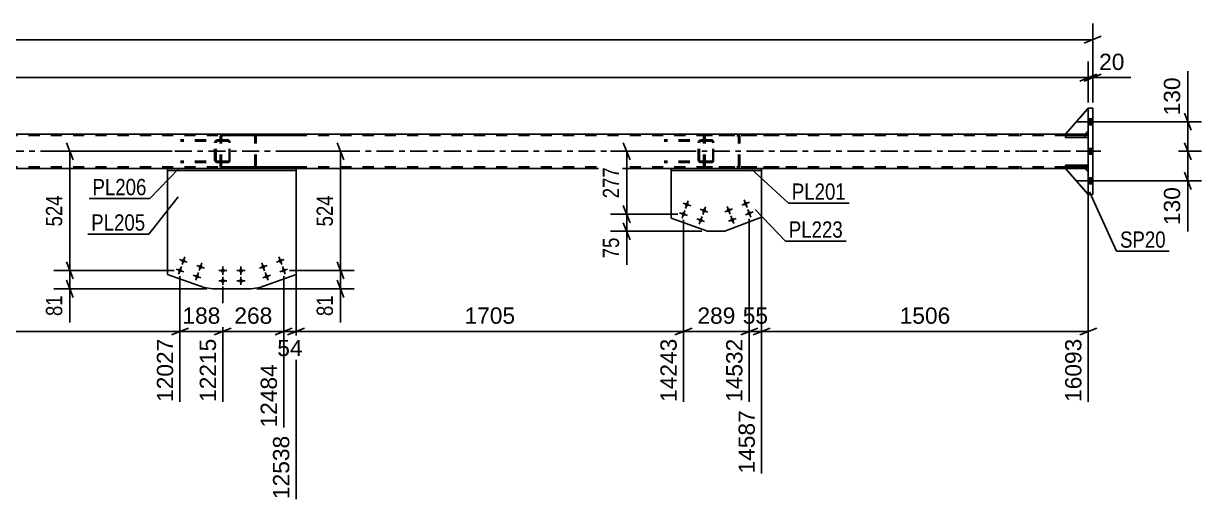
# Model space of a CAD drawing. Header units: millimetres. Extents: x -112 to 729, y -410 to 184.
# Drawn here: x 392.8 to 600.2, y -250.1 to -165.8 of the extents above; entities that cross this region are included whole.
import ezdxf

# ---------------------------------------------------------------- set-up
doc = ezdxf.new("R2010")
doc.units = ezdxf.units.MM
doc.linetypes.add('DXK_LINE_DOT2', pattern=[3.9198, 1.9599, -1.9599])
doc.linetypes.add('DXK_LINE_DOT3', pattern=[5.9187, 2.979, -0.9799, 0.9799, -0.9799])
doc.styles.add('Arial', font='ARIAL.TTF', dxfattribs={"height": 0.2})
doc.styles.add('Arial Narrow', font='ARIALN.TTF', dxfattribs={"height": 0.2})

# ---------------------------------------------------------------- blocks, each defined once
blk = doc.blocks.new('Part-318931512-4767 - 4576')
at = {"color": 2, "linetype": 'Continuous'}
for p, q in [((418.18, -191.71), (418.18, -191.31)), ((418.18, -191.31), (440.79, -191.31)), ((418.18, -191.71), (440.79, -191.71)), ((440.79, -191.71), (440.79, -191.31))]:
    blk.add_line(p, q, dxfattribs=at)
blk = doc.blocks.new('Part-318931512-4579 - 4576')
at = {"color": 2, "linetype": 'Continuous'}
for p, q in [((576.23, -191.07), (576.23, -190.75)), ((576.23, -190.75), (580.23, -190.75)), ((580.23, -190.75), (580.23, -191.07)), ((580.23, -191.07), (576.23, -191.07))]:
    blk.add_line(p, q, dxfattribs=at)
at = {"color": 7, "linetype": 'DXK_LINE_DOT2'}
blk.add_line((579.63, -191.07), (579.63, -190.75), dxfattribs=at)
blk = doc.blocks.new('Part-318931512-4592 - 4576')
at = {"color": 7, "linetype": 'DXK_LINE_DOT2'}
for p, q in [((580.23, -185.55), (576.23, -185.55)), ((576.23, -185.55), (576.23, -185.87)), ((576.23, -185.87), (580.23, -185.87)), ((579.63, -185.87), (579.63, -185.55)), ((580.23, -185.87), (580.23, -185.55)), ((580.23, -185.55), (580.23, -185.87))]:
    blk.add_line(p, q, dxfattribs=at)
blk = doc.blocks.new('Part-318931512-4665 - 4576')
at = {"color": 2, "linetype": 'Continuous'}
for p, q in [((506.83, -200.1), (506.83, -191.71)), ((522.74, -191.71), (522.74, -199.88)), ((513.24, -202.38), (506.83, -200.1)), ((522.74, -199.88), (516.28, -202.38)), ((516.28, -202.38), (513.24, -202.38))]:
    blk.add_line(p, q, dxfattribs=at)
at = {"color": 7, "linetype": 'DXK_LINE_DOT2'}
blk.add_line((506.83, -191.71), (522.74, -191.71), dxfattribs=at)
blk = doc.blocks.new('Part-318931512-4601 - 4576')
at = {"color": 7, "linetype": 'DXK_LINE_DOT2'}
for p, q in [((512.57, -185.6), (512.53, -185.79)), ((512.53, -190.83), (512.53, -185.79)), ((512.79, -185.79), (512.8, -185.7)), ((512.79, -190.83), (512.79, -185.79)), ((512.8, -185.7), (512.86, -185.62)), ((513.04, -185.31), (512.85, -185.34)), ((512.86, -185.62), (512.94, -185.57)), ((512.94, -185.57), (513.04, -185.55)), ((525.84, -185.31), (513.04, -185.31)), ((525.84, -185.55), (513.04, -185.55)), ((518.6, -185.34), (518.4, -185.31)), ((518.4, -185.55), (518.5, -185.57)), ((518.5, -185.57), (518.58, -185.62)), ((518.58, -185.62), (518.64, -185.7)), ((518.64, -185.7), (518.66, -185.79)), ((518.66, -190.83), (518.66, -185.79)), ((518.91, -185.79), (518.88, -185.6)), ((518.91, -190.83), (518.91, -185.79)), ((512.53, -190.83), (512.55, -190.92)), ((512.55, -190.92), (512.57, -191.01)), ((512.8, -190.92), (512.79, -190.83)), ((512.86, -191), (512.8, -190.92)), ((512.85, -191.27), (513.04, -191.31)), ((512.94, -191.05), (512.86, -191)), ((513.04, -191.07), (512.94, -191.05)), ((525.84, -191.07), (513.04, -191.07)), ((525.84, -191.31), (513.04, -191.31)), ((518.5, -191.05), (518.4, -191.07)), ((518.4, -191.31), (518.6, -191.27)), ((518.58, -191), (518.5, -191.05)), ((518.64, -190.92), (518.58, -191)), ((518.66, -190.83), (518.64, -190.92)), ((518.88, -191.01), (518.9, -190.92)), ((518.9, -190.92), (518.91, -190.83))]:
    blk.add_line(p, q, dxfattribs=at)
for centre, start, end in [((513.02, -185.81), 110.7583, 155.68), ((518.42, -185.81), 24.32, 69.2417), ((513.02, -190.81), 204.32, 249.2417), ((518.42, -190.81), 290.7583, 335.68)]:
    blk.add_arc(centre, 0.496, start, end, dxfattribs=at)
blk = doc.blocks.new('Part-318931512-4610 - 4576')
at = {"color": 7, "linetype": 'DXK_LINE_DOT2'}
for p, q in [((576.23, -185.31), (580.23, -180.71)), ((580.23, -180.71), (580.23, -184.71)), ((579.63, -185.31), (576.23, -185.31)), ((580.23, -184.71), (579.63, -185.31))]:
    blk.add_line(p, q, dxfattribs=at)
blk = doc.blocks.new('Part-318931512-4611 - 4576')
at = {"color": 2, "linetype": 'Continuous'}
for p, q in [((576.23, -185.31), (580.23, -180.71)), ((579.63, -185.31), (576.23, -185.31)), ((580.23, -184.71), (579.63, -185.31))]:
    blk.add_line(p, q, dxfattribs=at)
at = {"color": 7, "linetype": 'DXK_LINE_DOT2'}
blk.add_line((580.23, -184.71), (580.23, -180.71), dxfattribs=at)
blk = doc.blocks.new('Part-318931512-4612 - 4576')
at = {"color": 7, "linetype": 'DXK_LINE_DOT2'}
for p, q in [((579.63, -191.31), (576.23, -191.31)), ((576.23, -191.31), (580.23, -195.91)), ((580.23, -191.91), (579.63, -191.31)), ((580.23, -195.91), (580.23, -191.91))]:
    blk.add_line(p, q, dxfattribs=at)
blk = doc.blocks.new('Bolt-318931512-4618 - 4576')
at = {"linetype": 'Continuous'}
for points in [[(437.68, -207.71, -1), (438.36, -207.47, -1)], [(434.67, -208.78, -1), (435.35, -208.54, -1)], [(438.28, -209.41, -1), (438.96, -209.17, -1)], [(435.27, -210.48, -1), (435.95, -210.24, -1)]]:
    blk.add_hatch(color=1, dxfattribs=at).paths.add_polyline_path(points)
at = {"color": 1, "linetype": 'Continuous'}
for p, q in [((438.26, -208.27), (437.78, -206.91)), ((434.33, -208.9), (435.68, -208.42)), ((435.25, -209.34), (434.77, -207.98)), ((437.34, -207.83), (438.7, -207.35)), ((437.94, -209.53), (439.3, -209.05)), ((438.86, -209.96), (438.38, -208.61)), ((434.93, -210.6), (436.29, -210.12)), ((435.85, -211.03), (435.37, -209.68))]:
    blk.add_line(p, q, dxfattribs=at)
blk = doc.blocks.new('Part-318931512-4623 - 4576')
at = {"color": 2, "linetype": 'Continuous'}
for p, q in [((418.18, -210), (418.18, -191.71)), ((440.79, -191.71), (440.79, -210)), ((424.59, -212.27), (418.18, -210)), ((440.79, -210), (434.38, -212.28)), ((426.09, -212.53), (424.59, -212.27)), ((432.89, -212.53), (426.09, -212.53)), ((434.38, -212.28), (432.89, -212.53))]:
    blk.add_line(p, q, dxfattribs=at)
at = {"color": 7, "linetype": 'DXK_LINE_DOT2'}
blk.add_line((418.18, -191.71), (440.79, -191.71), dxfattribs=at)
blk = doc.blocks.new('Bolt-318931512-4624 - 4576')
at = {"linetype": 'Continuous'}
for points in [[(516.59, -198.83, -1), (517.26, -198.57, -1)], [(519.57, -197.67, -1), (520.24, -197.41, -1)], [(520.22, -199.35, -1), (520.89, -199.09, -1)], [(517.24, -200.51, -1), (517.91, -200.25, -1)]]:
    blk.add_hatch(color=1, dxfattribs=at).paths.add_polyline_path(points)
at = {"color": 1, "linetype": 'Continuous'}
for p, q in [((520.17, -198.21), (519.65, -196.87)), ((516.25, -198.96), (517.59, -198.44)), ((517.18, -199.37), (516.66, -198.03)), ((519.24, -197.8), (520.58, -197.28)), ((519.88, -199.48), (521.23, -198.96)), ((520.82, -199.89), (520.3, -198.55)), ((516.9, -200.64), (518.24, -200.12)), ((517.83, -201.05), (517.31, -199.7))]:
    blk.add_line(p, q, dxfattribs=at)
blk = doc.blocks.new('Bolt-318931512-4625 - 4576')
at = {"linetype": 'Continuous'}
for points in [[(420.61, -207.47, -1), (421.29, -207.71, -1)], [(420.01, -209.16, -1), (420.69, -209.4, -1)], [(423.63, -208.54, -1), (424.3, -208.78, -1)], [(423.02, -210.23, -1), (423.7, -210.47, -1)]]:
    blk.add_hatch(color=1, dxfattribs=at).paths.add_polyline_path(points)
at = {"color": 1, "linetype": 'Continuous'}
for p, q in [((420.27, -207.35), (421.63, -207.83)), ((420.71, -208.26), (421.19, -206.91)), ((419.67, -209.04), (421.03, -209.52)), ((420.11, -209.96), (420.59, -208.6)), ((423.29, -208.42), (424.64, -208.9)), ((423.72, -209.33), (424.21, -207.98)), ((422.68, -210.11), (424.04, -210.59)), ((423.12, -211.03), (423.6, -209.67))]:
    blk.add_line(p, q, dxfattribs=at)
blk = doc.blocks.new('Part-318931512-4630 - 4576')
at = {"color": 2, "linetype": 'Continuous'}
for p, q in [((506.83, -191.71), (506.83, -191.31)), ((506.83, -191.31), (522.74, -191.31)), ((506.83, -191.71), (522.74, -191.71)), ((522.74, -191.71), (522.74, -191.31))]:
    blk.add_line(p, q, dxfattribs=at)
blk = doc.blocks.new('Bolt-318931512-4749 - 4576')
at = {"linetype": 'Continuous'}
for points in [[(427.53, -209.33, -1), (428.25, -209.33, -1)], [(430.73, -209.33, -1), (431.45, -209.33, -1)], [(427.53, -211.13, -1), (428.25, -211.13, -1)], [(430.73, -211.13, -1), (431.45, -211.13, -1)]]:
    blk.add_hatch(color=1, dxfattribs=at).paths.add_polyline_path(points)
at = {"color": 1, "linetype": 'Continuous'}
for p, q in [((427.17, -209.33), (428.61, -209.33)), ((427.89, -210.05), (427.89, -208.61)), ((430.37, -209.33), (431.81, -209.33)), ((431.09, -210.05), (431.09, -208.61)), ((427.17, -211.13), (428.61, -211.13)), ((427.89, -211.85), (427.89, -210.41)), ((430.37, -211.13), (431.81, -211.13)), ((431.09, -211.85), (431.09, -210.41))]:
    blk.add_line(p, q, dxfattribs=at)
blk = doc.blocks.new('Part-318931512-4698 - 4576')
at = {"color": 2, "linetype": 'Continuous'}
for p, q in [((568.13, -185.31), (-12.61, -185.31)), ((576.23, -185.31), (568.23, -185.31)), ((580.23, -185.31), (579.63, -185.31)), ((418.18, -191.31), (352.28, -191.31)), ((506.83, -191.31), (440.79, -191.31)), ((568.13, -191.31), (522.74, -191.31)), ((576.23, -191.31), (568.23, -191.31)), ((580.23, -191.31), (579.63, -191.31))]:
    blk.add_line(p, q, dxfattribs=at)
at = {"color": 7, "linetype": 'DXK_LINE_DOT2'}
for p, q in [((568.13, -185.55), (-12.61, -185.55)), ((580.23, -185.55), (568.23, -185.55)), ((579.63, -185.31), (576.23, -185.31)), ((580.23, -185.31), (580.23, -191.31)), ((568.13, -191.07), (-12.61, -191.07)), ((440.79, -191.31), (418.18, -191.31)), ((522.74, -191.31), (506.83, -191.31)), ((580.23, -191.07), (568.23, -191.07)), ((579.63, -191.31), (576.23, -191.31))]:
    blk.add_line(p, q, dxfattribs=at)
at = {"color": 7, "linetype": 'DXK_LINE_DOT3'}
for p, q in [((-12.61, -188.31), (568.13, -188.31)), ((568.23, -188.31), (580.23, -188.31))]:
    blk.add_line(p, q, dxfattribs=at)
blk = doc.blocks.new('Part-318931512-4707 - 4576')
at = {"color": 7, "linetype": 'DXK_LINE_DOT2'}
for p, q in [((580.23, -190.75), (576.23, -190.75)), ((576.23, -190.75), (576.23, -191.07)), ((579.63, -191.07), (579.63, -190.75)), ((580.23, -191.07), (580.23, -190.75)), ((580.23, -190.75), (580.23, -191.07)), ((576.23, -191.07), (580.23, -191.07))]:
    blk.add_line(p, q, dxfattribs=at)
blk = doc.blocks.new('Bolt-318931512-4795 - 4576')
at = {"linetype": 'Continuous'}
for points in [[(580.23, -182.59), (580.23, -183.63), (581.03, -183.63), (581.03, -182.59)], [(580.23, -182.59), (580.23, -183.63), (581.03, -183.63), (581.03, -182.59)], [(580.23, -182.59), (580.23, -183.63), (581.03, -183.63), (581.03, -182.59)], [(580.23, -187.79), (580.23, -188.83), (581.03, -188.83), (581.03, -187.79)], [(580.23, -187.79), (580.23, -188.83), (581.03, -188.83), (581.03, -187.79)], [(580.23, -192.99), (580.23, -194.03), (581.03, -194.03), (581.03, -192.99)], [(580.23, -192.99), (580.23, -194.03), (581.03, -194.03), (581.03, -192.99)], [(580.23, -192.99), (580.23, -194.03), (581.03, -194.03), (581.03, -192.99)]]:
    blk.add_hatch(color=1, dxfattribs=at).paths.add_polyline_path(points)
at = {"color": 1, "linetype": 'Continuous'}
for p, q in [((582.43, -183.11), (578.23, -183.11)), ((582.43, -183.11), (578.23, -183.11)), ((582.43, -183.11), (578.23, -183.11)), ((581.03, -182.59), (580.23, -182.59)), ((581.03, -182.59), (580.23, -182.59)), ((581.03, -182.59), (580.23, -182.59)), ((581.03, -183.63), (580.23, -183.63)), ((581.03, -183.63), (580.23, -183.63)), ((581.03, -183.63), (580.23, -183.63)), ((582.43, -188.31), (578.23, -188.31)), ((582.43, -188.31), (578.23, -188.31)), ((581.03, -187.79), (580.23, -187.79)), ((581.03, -187.79), (580.23, -187.79)), ((581.03, -188.83), (580.23, -188.83)), ((581.03, -188.83), (580.23, -188.83)), ((582.43, -193.51), (578.23, -193.51)), ((582.43, -193.51), (578.23, -193.51)), ((582.43, -193.51), (578.23, -193.51)), ((581.03, -192.99), (580.23, -192.99)), ((581.03, -192.99), (580.23, -192.99)), ((581.03, -192.99), (580.23, -192.99)), ((581.03, -194.03), (580.23, -194.03)), ((581.03, -194.03), (580.23, -194.03)), ((581.03, -194.03), (580.23, -194.03))]:
    blk.add_line(p, q, dxfattribs=at)
blk = doc.blocks.new('Bolt-318931512-4797 - 4576')
at = {"linetype": 'Continuous'}
for points in [[(508.65, -199.26, -1), (509.33, -199.5, -1)], [(509.25, -197.57, -1), (509.93, -197.81, -1)], [(512.27, -198.64, -1), (512.95, -198.88, -1)], [(511.67, -200.33, -1), (512.35, -200.57, -1)]]:
    blk.add_hatch(color=1, dxfattribs=at).paths.add_polyline_path(points)
at = {"color": 1, "linetype": 'Continuous'}
for p, q in [((508.75, -200.06), (509.23, -198.71)), ((508.92, -197.45), (510.27, -197.93)), ((509.35, -198.37), (509.83, -197.01)), ((511.93, -198.52), (513.29, -199)), ((512.37, -199.44), (512.85, -198.08)), ((508.31, -199.14), (509.67, -199.62)), ((511.33, -200.21), (512.69, -200.69)), ((511.77, -201.13), (512.25, -199.78))]:
    blk.add_line(p, q, dxfattribs=at)
blk = doc.blocks.new('Part-318931512-4801 - 4576')
at = {"color": 7, "linetype": 'DXK_LINE_DOT2'}
for p, q in [((428.86, -186.31), (420.47, -186.31)), ((428.86, -186.55), (420.47, -186.55)), ((426.49, -186.6), (426.45, -186.79)), ((426.95, -186.31), (426.76, -186.34)), ((426.77, -186.62), (426.85, -186.57)), ((426.85, -186.57), (426.95, -186.55)), ((427.4, -186.55), (427.4, -186.31)), ((428.96, -186.34), (428.86, -186.31)), ((428.86, -186.55), (428.91, -186.57)), ((428.91, -186.57), (428.96, -186.62)), ((429.05, -186.45), (428.96, -186.34)), ((429.11, -186.6), (429.05, -186.45)), ((429.13, -186.79), (429.11, -186.6)), ((426.45, -189.83), (426.45, -186.79)), ((426.7, -186.79), (426.72, -186.7)), ((426.7, -189.83), (426.7, -186.79)), ((426.72, -186.7), (426.77, -186.62)), ((428.96, -186.62), (428.99, -186.7)), ((428.99, -186.7), (429, -186.79)), ((429, -189.83), (429, -186.79)), ((429.13, -189.83), (429.13, -186.79)), ((428.86, -190.07), (420.47, -190.07)), ((428.86, -190.31), (420.47, -190.31)), ((426.45, -189.83), (426.49, -190.01)), ((426.72, -189.92), (426.7, -189.83)), ((426.77, -190), (426.72, -189.92)), ((426.76, -190.27), (426.95, -190.31)), ((426.85, -190.05), (426.77, -190)), ((426.95, -190.07), (426.85, -190.05)), ((427.4, -190.31), (427.4, -190.07)), ((428.91, -190.05), (428.86, -190.07)), ((428.86, -190.31), (428.96, -190.27)), ((428.96, -190), (428.91, -190.05)), ((428.99, -189.92), (428.96, -190)), ((428.96, -190.27), (429.05, -190.17)), ((429, -189.83), (428.99, -189.92)), ((429.05, -190.17), (429.11, -190.01)), ((429.11, -190.01), (429.13, -189.83))]:
    blk.add_line(p, q, dxfattribs=at)
for centre, start, end in [((426.94, -186.8), 111.1513, 156.1049), ((426.94, -189.81), 203.8951, 248.8487)]:
    blk.add_arc(centre, 0.492, start, end, dxfattribs=at)
blk = doc.blocks.new('Part-318931512-4804 - 4576')
at = {"color": 2, "linetype": 'Continuous'}
for p, q in [((579.63, -191.31), (576.23, -191.31)), ((576.23, -191.31), (580.23, -195.91)), ((580.23, -191.91), (579.63, -191.31))]:
    blk.add_line(p, q, dxfattribs=at)
at = {"color": 7, "linetype": 'DXK_LINE_DOT2'}
blk.add_line((580.23, -191.91), (580.23, -195.91), dxfattribs=at)
blk = doc.blocks.new('Part-318931512-4805 - 4576')
at = {"color": 2, "linetype": 'Continuous'}
for p, q in [((576.23, -185.87), (576.23, -185.55)), ((576.23, -185.55), (580.23, -185.55)), ((580.23, -185.87), (576.23, -185.87)), ((580.23, -185.55), (580.23, -185.87))]:
    blk.add_line(p, q, dxfattribs=at)
at = {"color": 7, "linetype": 'DXK_LINE_DOT2'}
blk.add_line((579.63, -185.87), (579.63, -185.55), dxfattribs=at)
blk = doc.blocks.new('Part-318931512-4811 - 4576')
at = {"color": 7, "linetype": 'DXK_LINE_DOT2'}
for p, q in [((514, -186.31), (505.61, -186.31)), ((514, -186.55), (505.61, -186.55)), ((511.62, -186.6), (511.58, -186.79)), ((512.08, -186.31), (511.89, -186.34)), ((511.91, -186.62), (511.99, -186.57)), ((511.99, -186.57), (512.08, -186.55)), ((512.53, -186.55), (512.53, -186.31)), ((514.1, -186.34), (514, -186.31)), ((514, -186.55), (514.05, -186.57)), ((514.05, -186.57), (514.09, -186.62)), ((514.19, -186.45), (514.1, -186.34)), ((514.24, -186.6), (514.19, -186.45)), ((514.27, -186.79), (514.24, -186.6)), ((511.58, -189.83), (511.58, -186.79)), ((511.83, -186.79), (511.85, -186.7)), ((511.83, -189.83), (511.83, -186.79)), ((511.85, -186.7), (511.91, -186.62)), ((514.09, -186.62), (514.12, -186.7)), ((514.12, -186.7), (514.13, -186.79)), ((514.13, -189.83), (514.13, -186.79)), ((514.27, -189.83), (514.27, -186.79)), ((514, -190.07), (505.61, -190.07)), ((514, -190.31), (505.61, -190.31)), ((511.58, -189.83), (511.62, -190.01)), ((511.85, -189.92), (511.83, -189.83)), ((511.91, -190), (511.85, -189.92)), ((511.89, -190.27), (512.08, -190.31)), ((511.99, -190.05), (511.91, -190)), ((512.08, -190.07), (511.99, -190.05)), ((512.53, -190.31), (512.53, -190.07)), ((514.05, -190.05), (514, -190.07)), ((514, -190.31), (514.1, -190.27)), ((514.09, -190), (514.05, -190.05)), ((514.12, -189.92), (514.09, -190)), ((514.1, -190.27), (514.19, -190.17)), ((514.13, -189.83), (514.12, -189.92)), ((514.19, -190.17), (514.24, -190.01)), ((514.24, -190.01), (514.27, -189.83))]:
    blk.add_line(p, q, dxfattribs=at)
for centre, start, end in [((512.07, -186.8), 111.1513, 156.1049), ((512.07, -189.81), 203.8951, 248.8487)]:
    blk.add_arc(centre, 0.492, start, end, dxfattribs=at)
blk = doc.blocks.new('Part-318931512-4815 - 4576')
at = {"color": 7, "linetype": 'DXK_LINE_DOT2'}
for p, q in [((427.43, -185.6), (427.4, -185.79)), ((427.4, -190.83), (427.4, -185.79)), ((427.65, -185.79), (427.67, -185.7)), ((427.65, -190.83), (427.65, -185.79)), ((427.67, -185.7), (427.73, -185.62)), ((427.91, -185.31), (427.71, -185.34)), ((427.73, -185.62), (427.81, -185.57)), ((427.81, -185.57), (427.91, -185.55)), ((440.7, -185.31), (427.91, -185.31)), ((440.7, -185.55), (427.91, -185.55)), ((433.47, -185.34), (433.27, -185.31)), ((433.27, -185.55), (433.37, -185.57)), ((433.37, -185.57), (433.45, -185.62)), ((433.45, -185.62), (433.51, -185.7)), ((433.51, -185.7), (433.53, -185.79)), ((433.53, -190.83), (433.53, -185.79)), ((433.78, -185.79), (433.74, -185.6)), ((433.78, -190.83), (433.78, -185.79)), ((427.4, -190.83), (427.42, -190.92)), ((427.42, -190.92), (427.43, -191.01)), ((427.67, -190.92), (427.65, -190.83)), ((427.73, -191), (427.67, -190.92)), ((427.71, -191.27), (427.91, -191.31)), ((427.81, -191.05), (427.73, -191)), ((427.91, -191.07), (427.81, -191.05)), ((440.7, -191.07), (427.91, -191.07)), ((440.7, -191.31), (427.91, -191.31)), ((433.37, -191.05), (433.27, -191.07)), ((433.27, -191.31), (433.47, -191.27)), ((433.45, -191), (433.37, -191.05)), ((433.51, -190.92), (433.45, -191)), ((433.53, -190.83), (433.51, -190.92)), ((433.74, -191.01), (433.76, -190.92)), ((433.76, -190.92), (433.78, -190.83))]:
    blk.add_line(p, q, dxfattribs=at)
for centre, start, end in [((427.89, -185.81), 110.7583, 155.68), ((433.29, -185.81), 24.32, 69.2417), ((427.89, -190.81), 204.32, 249.2417), ((433.29, -190.81), 290.7583, 335.68)]:
    blk.add_arc(centre, 0.496, start, end, dxfattribs=at)
blk = doc.blocks.new('Part-318931512-4828 - 4576')
at = {"color": 2, "linetype": 'Continuous'}
for p, q in [((580.23, -195.91), (580.23, -180.71)), ((580.23, -180.71), (581.03, -180.71)), ((581.03, -180.71), (581.03, -195.91)), ((581.03, -195.91), (580.23, -195.91))]:
    blk.add_line(p, q, dxfattribs=at)
at = {"color": 7, "linetype": 'DXK_LINE_DOT2'}
for p, q in [((580.23, -195.91), (580.23, -180.71)), ((581.03, -180.71), (581.03, -195.91))]:
    blk.add_line(p, q, dxfattribs=at)
blk = doc.blocks.new('StraightDimension-318931512-14247 - 4576')
at = {"color": 7, "linetype": 'Continuous'}
for p, q in [((438.59, -188.31), (451.02, -188.31)), ((449.22, -189.81), (448.02, -186.81)), ((448.62, -209.29), (448.62, -188.31)), ((439.62, -209.29), (451.02, -209.29)), ((448.02, -207.79), (449.22, -210.79))]:
    blk.add_line(p, q, dxfattribs=at)
at = {"color": 0}
blk.add_wipeout([(447.87, -195.45), (443.67, -195.45), (443.67, -202.14), (447.87, -202.14)], dxfattribs=at)
at = {"color": 3, "style": 'Arial Narrow'}
blk.add_text('524', height=2.863, rotation=90.0002, dxfattribs=at).set_placement((447.27, -201.54))
blk = doc.blocks.new('StraightDimension-318931512-10007 - 4576')
at = {"color": 7, "linetype": 'Continuous'}
for p, q in [((522.74, -192.51), (522.74, -245.05)), ((520.56, -200.22), (520.56, -232.45)), ((519.06, -220.63), (522.06, -219.43)), ((524.24, -219.43), (521.24, -220.63)), ((520.56, -220.03), (522.74, -220.03))]:
    blk.add_line(p, q, dxfattribs=at)
at = {"color": 0}
blk.add_wipeout([(524.47, -219.28), (524.47, -215.08), (518.82, -215.08), (518.82, -219.28)], dxfattribs=at)
at = {"color": 0, "linetype": 'Continuous'}
blk.add_wipeout([(522.14, -233.33), (517.94, -233.33), (517.94, -245.65), (522.14, -245.65)], dxfattribs=at)
at = {"color": 3, "style": 'Arial'}
blk.add_text('55', height=2.865, dxfattribs=at).set_placement((519.42, -218.68))
at = {"color": 3, "linetype": 'Continuous', "style": 'Arial'}
blk.add_text('14587', height=2.865, rotation=90.0002, dxfattribs=at).set_placement((521.54, -245.05))
blk = doc.blocks.new('StraightDimension-318931512-14248 - 4576')
at = {"color": 7, "linetype": 'Continuous'}
for p, q in [((439.62, -209.29), (451.02, -209.29)), ((448.02, -207.79), (449.22, -210.79)), ((448.62, -212.53), (448.62, -209.29)), ((449.22, -214.03), (448.02, -211.03)), ((433.89, -212.53), (451.02, -212.53))]:
    blk.add_line(p, q, dxfattribs=at)
at = {"color": 0}
blk.add_wipeout([(447.87, -213.06), (443.67, -213.06), (443.67, -217.92), (447.87, -217.92)], dxfattribs=at)
at = {"color": 7, "linetype": 'Continuous'}
blk.add_line((448.62, -212.53), (448.62, -218.44), dxfattribs=at)
blk.add_line((448.62, -212.53), (448.62, -218.44), dxfattribs=at)
at = {"color": 3, "style": 'Arial Narrow'}
blk.add_text('81', height=2.863, rotation=90.0002, dxfattribs=at).set_placement((447.27, -217.32))
blk = doc.blocks.new('StraightDimension-318931512-14274 - 4576')
at = {"color": 7, "linetype": 'Continuous'}
for p, q in [((508.46, -188.31), (496.14, -188.31)), ((498.39, -186.81), (499.59, -189.81)), ((498.99, -199.38), (498.99, -188.31)), ((499.59, -200.88), (498.39, -197.88)), ((507.99, -199.38), (496.14, -199.38))]:
    blk.add_line(p, q, dxfattribs=at)
at = {"color": 0}
blk.add_wipeout([(498.24, -190.5), (494.04, -190.5), (494.04, -197.19), (498.24, -197.19)], dxfattribs=at)
at = {"color": 3, "style": 'Arial Narrow'}
blk.add_text('277', height=2.863, rotation=90.0002, dxfattribs=at).set_placement((497.64, -196.59))
blk = doc.blocks.new('StraightDimension-318931512-14220 - 4576')
at = {"color": 7, "linetype": 'Continuous'}
for p, q in [((418.97, -188.31), (398.12, -188.31)), ((401.57, -189.81), (400.37, -186.81)), ((400.97, -209.28), (400.97, -188.31)), ((419.35, -209.28), (398.12, -209.28)), ((400.37, -207.78), (401.57, -210.78))]:
    blk.add_line(p, q, dxfattribs=at)
at = {"color": 0}
blk.add_wipeout([(400.22, -195.45), (396.02, -195.45), (396.02, -202.14), (400.22, -202.14)], dxfattribs=at)
at = {"color": 3, "style": 'Arial Narrow'}
blk.add_text('524', height=2.863, rotation=90.0002, dxfattribs=at).set_placement((399.62, -201.54))
blk = doc.blocks.new('StraightDimension-318931512-4987 - 4576')
at = {"color": 7, "linetype": 'Continuous'}
for p, q in [((580.23, -179.71), (580.23, -172.49)), ((581.03, -179.71), (581.03, -172.49)), ((578.73, -175.94), (581.73, -174.74)), ((582.53, -174.74), (579.53, -175.94)), ((580.23, -175.34), (581.03, -175.34))]:
    blk.add_line(p, q, dxfattribs=at)
at = {"color": 0}
blk.add_wipeout([(587.2, -174.59), (587.2, -170.39), (581.55, -170.39), (581.55, -174.59)], dxfattribs=at)
at = {"color": 7, "linetype": 'Continuous'}
blk.add_line((581.03, -175.34), (587.72, -175.34), dxfattribs=at)
blk.add_line((581.03, -175.34), (587.72, -175.34), dxfattribs=at)
at = {"color": 3, "style": 'Arial'}
blk.add_text('20', height=2.865, dxfattribs=at).set_placement((582.15, -173.99))
blk = doc.blocks.new('StraightDimension-318931512-5003 - 4576')
at = {"color": 7, "linetype": 'Continuous'}
for p, q in [((580.23, -179.71), (580.23, -172.49)), ((-24.71, -175.34), (580.23, -175.34)), ((578.73, -175.94), (581.73, -174.74))]:
    blk.add_line(p, q, dxfattribs=at)
blk = doc.blocks.new('StraightDimension-318931512-5026 - 4576')
at = {"color": 7, "linetype": 'Continuous'}
for p, q in [((581.03, -179.71), (581.03, -165.81)), ((-25.51, -168.66), (581.03, -168.66)), ((579.53, -169.26), (582.53, -168.06))]:
    blk.add_line(p, q, dxfattribs=at)
blk = doc.blocks.new('StraightDimension-318931512-5307 - 4576')
at = {"color": 7, "linetype": 'Continuous'}
for p, q in [((596.12, -188.31), (600.16, -188.31)), ((597.16, -186.81), (598.36, -189.81)), ((597.76, -193.51), (597.76, -188.31)), ((598.36, -195.01), (597.16, -192.01)), ((582.03, -193.51), (600.16, -193.51))]:
    blk.add_line(p, q, dxfattribs=at)
at = {"color": 0}
blk.add_wipeout([(597.01, -194.03), (592.81, -194.03), (592.81, -201.9), (597.01, -201.9)], dxfattribs=at)
at = {"color": 7, "linetype": 'Continuous'}
blk.add_line((597.76, -193.51), (597.76, -202.43), dxfattribs=at)
blk.add_line((597.76, -193.51), (597.76, -202.43), dxfattribs=at)
at = {"color": 3, "style": 'Arial'}
blk.add_text('130', height=2.865, rotation=90.0002, dxfattribs=at).set_placement((596.41, -201.3))
blk = doc.blocks.new('StraightDimension-318931512-5323 - 4576')
at = {"color": 7, "linetype": 'Continuous'}
for p, q in [((597.16, -181.61), (598.36, -184.61)), ((582.03, -183.11), (600.16, -183.11)), ((597.76, -188.31), (597.76, -183.11)), ((596.12, -188.31), (600.16, -188.31)), ((598.36, -189.81), (597.16, -186.81))]:
    blk.add_line(p, q, dxfattribs=at)
at = {"color": 0}
blk.add_wipeout([(597.01, -174.71), (592.81, -174.71), (592.81, -182.58), (597.01, -182.58)], dxfattribs=at)
at = {"color": 7, "linetype": 'Continuous'}
blk.add_line((597.76, -183.11), (597.76, -174.19), dxfattribs=at)
blk.add_line((597.76, -183.11), (597.76, -174.19), dxfattribs=at)
at = {"color": 3, "style": 'Arial'}
blk.add_text('130', height=2.865, rotation=90.0002, dxfattribs=at).set_placement((596.41, -181.98))
blk = doc.blocks.new('StraightDimension-318931512-10006 - 4576')
at = {"color": 7, "linetype": 'Continuous'}
for p, q in [((522.74, -192.51), (522.74, -245.05)), ((580.23, -192.31), (580.23, -232.45)), ((524.24, -219.43), (521.24, -220.63)), ((578.73, -220.63), (581.73, -219.43)), ((522.74, -220.03), (580.23, -220.03))]:
    blk.add_line(p, q, dxfattribs=at)
at = {"color": 0}
blk.add_wipeout([(556.53, -219.28), (556.53, -215.08), (546.44, -215.08), (546.44, -219.28)], dxfattribs=at)
at = {"color": 0, "linetype": 'Continuous'}
blk.add_wipeout([(579.63, -220.73), (575.43, -220.73), (575.43, -233.05), (579.63, -233.05)], dxfattribs=at)
at = {"color": 3, "style": 'Arial'}
blk.add_text('1506', height=2.865, dxfattribs=at).set_placement((547.04, -218.68))
at = {"color": 3, "linetype": 'Continuous', "style": 'Arial'}
blk.add_text('16093', height=2.865, rotation=90.0002, dxfattribs=at).set_placement((579.03, -232.45))
blk = doc.blocks.new('StraightDimension-318931512-10008 - 4576')
at = {"color": 7, "linetype": 'Continuous'}
for p, q in [((508.99, -200.38), (508.99, -232.45)), ((520.56, -200.22), (520.56, -232.45)), ((507.49, -220.63), (510.49, -219.43)), ((522.06, -219.43), (519.06, -220.63)), ((508.99, -220.03), (520.56, -220.03))]:
    blk.add_line(p, q, dxfattribs=at)
at = {"color": 0}
blk.add_wipeout([(518.71, -219.28), (518.71, -215.08), (510.84, -215.08), (510.84, -219.28)], dxfattribs=at)
at = {"color": 0, "linetype": 'Continuous'}
blk.add_wipeout([(519.96, -220.73), (515.76, -220.73), (515.76, -233.05), (519.96, -233.05)], dxfattribs=at)
at = {"color": 3, "style": 'Arial'}
blk.add_text('289', height=2.865, dxfattribs=at).set_placement((511.44, -218.68))
at = {"color": 3, "linetype": 'Continuous', "style": 'Arial'}
blk.add_text('14532', height=2.865, rotation=90.0002, dxfattribs=at).set_placement((519.36, -232.45))
blk = doc.blocks.new('StraightDimension-318931512-10009 - 4576')
at = {"color": 7, "linetype": 'Continuous'}
for p, q in [((440.79, -192.71), (440.79, -249.55)), ((508.99, -200.38), (508.99, -232.45)), ((442.29, -219.43), (439.29, -220.63)), ((507.49, -220.63), (510.49, -219.43)), ((440.79, -220.03), (508.99, -220.03))]:
    blk.add_line(p, q, dxfattribs=at)
at = {"color": 0}
blk.add_wipeout([(479.94, -219.28), (479.94, -215.08), (469.84, -215.08), (469.84, -219.28)], dxfattribs=at)
at = {"color": 0, "linetype": 'Continuous'}
blk.add_wipeout([(508.39, -220.73), (504.19, -220.73), (504.19, -233.05), (508.39, -233.05)], dxfattribs=at)
at = {"color": 3, "style": 'Arial'}
blk.add_text('1705', height=2.865, dxfattribs=at).set_placement((470.44, -218.68))
at = {"color": 3, "linetype": 'Continuous', "style": 'Arial'}
blk.add_text('14243', height=2.865, rotation=90.0002, dxfattribs=at).set_placement((507.79, -232.45))
blk = doc.blocks.new('StraightDimension-318931512-10010 - 4576')
at = {"color": 7, "linetype": 'Continuous'}
for p, q in [((440.79, -192.71), (440.79, -249.55)), ((438.62, -210.29), (438.62, -236.95)), ((437.12, -220.63), (440.12, -219.43)), ((442.29, -219.43), (439.29, -220.63)), ((438.62, -220.03), (440.79, -220.03))]:
    blk.add_line(p, q, dxfattribs=at)
at = {"color": 0}
blk.add_wipeout([(442.53, -224.98), (442.53, -220.78), (436.88, -220.78), (436.88, -224.98)], dxfattribs=at)
at = {"color": 0, "linetype": 'Continuous'}
blk.add_wipeout([(440.19, -237.83), (435.99, -237.83), (435.99, -250.15), (440.19, -250.15)], dxfattribs=at)
at = {"color": 3, "style": 'Arial'}
blk.add_text('54', height=2.865, dxfattribs=at).set_placement((437.48, -224.38))
at = {"color": 3, "linetype": 'Continuous', "style": 'Arial'}
blk.add_text('12538', height=2.865, rotation=90.0002, dxfattribs=at).set_placement((439.59, -249.55))
blk = doc.blocks.new('StraightDimension-318931512-10011 - 4576')
at = {"color": 7, "linetype": 'Continuous'}
for p, q in [((438.62, -210.29), (438.62, -236.95)), ((427.89, -212.13), (427.89, -232.45)), ((426.39, -220.63), (429.39, -219.43)), ((440.12, -219.43), (437.12, -220.63)), ((427.89, -220.03), (438.62, -220.03))]:
    blk.add_line(p, q, dxfattribs=at)
at = {"color": 0}
blk.add_wipeout([(437.19, -219.28), (437.19, -215.08), (429.32, -215.08), (429.32, -219.28)], dxfattribs=at)
at = {"color": 0, "linetype": 'Continuous'}
blk.add_wipeout([(438.02, -225.23), (433.82, -225.23), (433.82, -237.55), (438.02, -237.55)], dxfattribs=at)
at = {"color": 3, "style": 'Arial'}
blk.add_text('268', height=2.865, dxfattribs=at).set_placement((429.92, -218.68))
at = {"color": 3, "linetype": 'Continuous', "style": 'Arial'}
blk.add_text('12484', height=2.865, rotation=90.0002, dxfattribs=at).set_placement((437.42, -236.95))
blk = doc.blocks.new('StraightDimension-318931512-10012 - 4576')
at = {"color": 7, "linetype": 'Continuous'}
for p, q in [((420.35, -210.28), (420.35, -232.45)), ((427.89, -212.13), (427.89, -232.45)), ((418.85, -220.63), (421.85, -219.43)), ((429.39, -219.43), (426.39, -220.63)), ((420.35, -220.03), (427.89, -220.03))]:
    blk.add_line(p, q, dxfattribs=at)
at = {"color": 0}
blk.add_wipeout([(428.05, -219.28), (428.05, -215.08), (420.18, -215.08), (420.18, -219.28)], dxfattribs=at)
at = {"color": 0, "linetype": 'Continuous'}
blk.add_wipeout([(427.29, -220.73), (423.09, -220.73), (423.09, -233.05), (427.29, -233.05)], dxfattribs=at)
at = {"color": 3, "style": 'Arial'}
blk.add_text('188', height=2.865, dxfattribs=at).set_placement((420.78, -218.68))
at = {"color": 3, "linetype": 'Continuous', "style": 'Arial'}
blk.add_text('12215', height=2.865, rotation=90.0002, dxfattribs=at).set_placement((426.69, -232.45))
blk = doc.blocks.new('StraightDimension-318931512-10013 - 4576')
at = {"color": 7, "linetype": 'Continuous'}
for p, q in [((352.28, -192.51), (352.28, -245.05)), ((420.35, -210.28), (420.35, -232.45)), ((353.78, -219.43), (350.78, -220.63)), ((418.85, -220.63), (421.85, -219.43)), ((352.28, -220.03), (420.35, -220.03))]:
    blk.add_line(p, q, dxfattribs=at)
at = {"color": 0}
blk.add_wipeout([(391.36, -219.28), (391.36, -215.08), (381.27, -215.08), (381.27, -219.28)], dxfattribs=at)
at = {"color": 0, "linetype": 'Continuous'}
blk.add_wipeout([(419.75, -220.73), (415.55, -220.73), (415.55, -233.05), (419.75, -233.05)], dxfattribs=at)
at = {"color": 3, "style": 'Arial'}
blk.add_text('1702', height=2.865, dxfattribs=at).set_placement((381.87, -218.68))
at = {"color": 3, "linetype": 'Continuous', "style": 'Arial'}
blk.add_text('12027', height=2.865, rotation=90.0002, dxfattribs=at).set_placement((419.15, -232.45))
blk = doc.blocks.new('StraightDimension-318931512-14221 - 4576')
at = {"color": 7, "linetype": 'Continuous'}
for p, q in [((419.35, -209.28), (398.12, -209.28)), ((400.37, -207.78), (401.57, -210.78)), ((400.97, -212.53), (400.97, -209.28)), ((401.57, -214.03), (400.37, -211.03)), ((425.09, -212.53), (398.12, -212.53))]:
    blk.add_line(p, q, dxfattribs=at)
at = {"color": 0}
blk.add_wipeout([(400.22, -213.06), (396.02, -213.06), (396.02, -217.92), (400.22, -217.92)], dxfattribs=at)
at = {"color": 7, "linetype": 'Continuous'}
blk.add_line((400.97, -212.53), (400.97, -218.44), dxfattribs=at)
blk.add_line((400.97, -212.53), (400.97, -218.44), dxfattribs=at)
at = {"color": 3, "style": 'Arial Narrow'}
blk.add_text('81', height=2.863, rotation=90.0002, dxfattribs=at).set_placement((399.62, -217.32))
blk = doc.blocks.new('StraightDimension-318931512-14275 - 4576')
at = {"color": 7, "linetype": 'Continuous'}
for p, q in [((498.39, -197.88), (499.59, -200.88)), ((507.99, -199.38), (496.14, -199.38)), ((499.59, -203.88), (498.39, -200.88)), ((498.99, -202.38), (498.99, -199.38)), ((512.24, -202.38), (496.14, -202.38))]:
    blk.add_line(p, q, dxfattribs=at)
at = {"color": 0}
blk.add_wipeout([(498.24, -202.9), (494.04, -202.9), (494.04, -207.76), (498.24, -207.76)], dxfattribs=at)
at = {"color": 7, "linetype": 'Continuous'}
blk.add_line((498.99, -202.38), (498.99, -208.28), dxfattribs=at)
blk.add_line((498.99, -202.38), (498.99, -208.28), dxfattribs=at)
at = {"color": 3, "style": 'Arial Narrow'}
blk.add_text('75', height=2.863, rotation=90.0002, dxfattribs=at).set_placement((497.64, -207.16))
blk = doc.blocks.new('Mark-318931512-4619 - 4576')
at = {"color": 0}
blk.add_wipeout([(414.24, -202.28), (414.24, -199.28), (404.73, -199.28), (404.73, -202.28)], dxfattribs=at)
blk.add_wipeout([(414.24, -202.28), (414.24, -199.28), (404.73, -199.28), (404.73, -202.28)], dxfattribs=at)
at = {"color": 30, "linetype": 'Continuous'}
for p in [(420.02, -196.33), (404.13, -202.88)]:
    blk.add_line(p, (414.84, -202.88), dxfattribs=at)
at = {"color": 3, "style": 'Arial Narrow'}
blk.add_text('PL205', height=2.863, dxfattribs=at).set_placement((404.73, -202.28))
blk = doc.blocks.new('Mark-318931512-4626 - 4576')
at = {"color": 0}
blk.add_wipeout([(537.56, -196.84), (537.56, -193.84), (528.06, -193.84), (528.06, -196.84)], dxfattribs=at)
blk.add_wipeout([(537.56, -196.84), (537.56, -193.84), (528.06, -193.84), (528.06, -196.84)], dxfattribs=at)
at = {"color": 30, "linetype": 'Continuous'}
for p, q in [((521.04, -191.49), (527.46, -197.44)), ((527.46, -197.44), (538.16, -197.44))]:
    blk.add_line(p, q, dxfattribs=at)
at = {"color": 3, "style": 'Arial Narrow'}
blk.add_text('PL201', height=2.863, dxfattribs=at).set_placement((528.06, -196.84))
blk = doc.blocks.new('Mark-318931512-4661 - 4576')
at = {"color": 0}
blk.add_wipeout([(537.03, -203.52), (537.03, -200.52), (527.53, -200.52), (527.53, -203.52)], dxfattribs=at)
blk.add_wipeout([(537.03, -203.52), (537.03, -200.52), (527.53, -200.52), (527.53, -203.52)], dxfattribs=at)
at = {"color": 30, "linetype": 'Continuous'}
for p, q in [((521.6, -198.55), (526.93, -204.12)), ((526.93, -204.12), (537.63, -204.12))]:
    blk.add_line(p, q, dxfattribs=at)
at = {"color": 3, "style": 'Arial Narrow'}
blk.add_text('PL223', height=2.863, dxfattribs=at).set_placement((527.53, -203.52))
blk = doc.blocks.new('Mark-318931512-4763 - 4576')
at = {"color": 0}
blk.add_wipeout([(414.46, -196.04), (414.46, -193.04), (404.95, -193.04), (404.95, -196.04)], dxfattribs=at)
blk.add_wipeout([(414.46, -196.04), (414.46, -193.04), (404.95, -193.04), (404.95, -196.04)], dxfattribs=at)
at = {"color": 30, "linetype": 'Continuous'}
for p in [(420.13, -191.31), (404.35, -196.64)]:
    blk.add_line(p, (415.06, -196.64), dxfattribs=at)
at = {"color": 3, "style": 'Arial Narrow'}
blk.add_text('PL206', height=2.863, dxfattribs=at).set_placement((404.95, -196.04))
blk = doc.blocks.new('Mark-318931512-4824 - 4576')
at = {"color": 0}
blk.add_wipeout([(593.87, -205.28), (593.87, -202.28), (585.83, -202.28), (585.83, -205.28)], dxfattribs=at)
blk.add_wipeout([(593.87, -205.28), (593.87, -202.28), (585.83, -202.28), (585.83, -205.28)], dxfattribs=at)
at = {"color": 30, "linetype": 'Continuous'}
for p, q in [((580.47, -195.42), (585.23, -205.88)), ((585.23, -205.88), (594.47, -205.88))]:
    blk.add_line(p, q, dxfattribs=at)
at = {"color": 3, "style": 'Arial Narrow'}
blk.add_text('SP20', height=2.863, dxfattribs=at).set_placement((585.83, -205.28))

msp = doc.modelspace()

# ---------------------------------------------------------------- block references
for name in ['Part-318931512-4610 - 4576', 'Part-318931512-4611 - 4576', 'Part-318931512-4828 - 4576', 'Bolt-318931512-4795 - 4576', 'Part-318931512-4698 - 4576', 'Part-318931512-4801 - 4576', 'Part-318931512-4815 - 4576', 'Part-318931512-4811 - 4576', 'Part-318931512-4601 - 4576', 'Part-318931512-4592 - 4576', 'Part-318931512-4805 - 4576', 'Part-318931512-4579 - 4576', 'Part-318931512-4707 - 4576', 'Part-318931512-4767 - 4576', 'Part-318931512-4623 - 4576', 'Part-318931512-4630 - 4576', 'Part-318931512-4665 - 4576', 'Part-318931512-4612 - 4576', 'Part-318931512-4804 - 4576', 'Bolt-318931512-4624 - 4576', 'Bolt-318931512-4797 - 4576', 'Bolt-318931512-4625 - 4576', 'Bolt-318931512-4618 - 4576', 'Bolt-318931512-4749 - 4576']:
    msp.add_blockref(name, (0, 0))

# ---------------------------------------------------------------- next in the draw order: block references
for name in ['StraightDimension-318931512-4987 - 4576', 'StraightDimension-318931512-14220 - 4576', 'StraightDimension-318931512-14247 - 4576', 'StraightDimension-318931512-14274 - 4576', 'StraightDimension-318931512-5307 - 4576', 'StraightDimension-318931512-10007 - 4576']:
    msp.add_blockref(name, (0, 0))

# ---------------------------------------------------------------- next in the draw order: block references
for name in ['StraightDimension-318931512-5003 - 4576', 'StraightDimension-318931512-10006 - 4576', 'StraightDimension-318931512-14248 - 4576']:
    msp.add_blockref(name, (0, 0))

# ---------------------------------------------------------------- next in the draw order: block references
for name in ['StraightDimension-318931512-5026 - 4576', 'Mark-318931512-4626 - 4576', 'Mark-318931512-4824 - 4576', 'StraightDimension-318931512-10008 - 4576']:
    msp.add_blockref(name, (0, 0))

# ---------------------------------------------------------------- next in the draw order: block references
for name in ['StraightDimension-318931512-5323 - 4576', 'StraightDimension-318931512-10009 - 4576', 'Mark-318931512-4661 - 4576']:
    msp.add_blockref(name, (0, 0))

# ---------------------------------------------------------------- next in the draw order: block references
for name in ['StraightDimension-318931512-10010 - 4576', 'StraightDimension-318931512-14275 - 4576']:
    msp.add_blockref(name, (0, 0))

# ---------------------------------------------------------------- next in the draw order: block references
msp.add_blockref('StraightDimension-318931512-10011 - 4576', (0, 0))

# ---------------------------------------------------------------- next in the draw order: block references
msp.add_blockref('StraightDimension-318931512-10012 - 4576', (0, 0))

# ---------------------------------------------------------------- next in the draw order: block references
msp.add_blockref('StraightDimension-318931512-10013 - 4576', (0, 0))

# ---------------------------------------------------------------- next in the draw order: block references
for name in ['Mark-318931512-4619 - 4576', 'StraightDimension-318931512-14221 - 4576']:
    msp.add_blockref(name, (0, 0))

# ---------------------------------------------------------------- next in the draw order: block references
msp.add_blockref('Mark-318931512-4763 - 4576', (0, 0))

doc.saveas('drawing.dxf')
